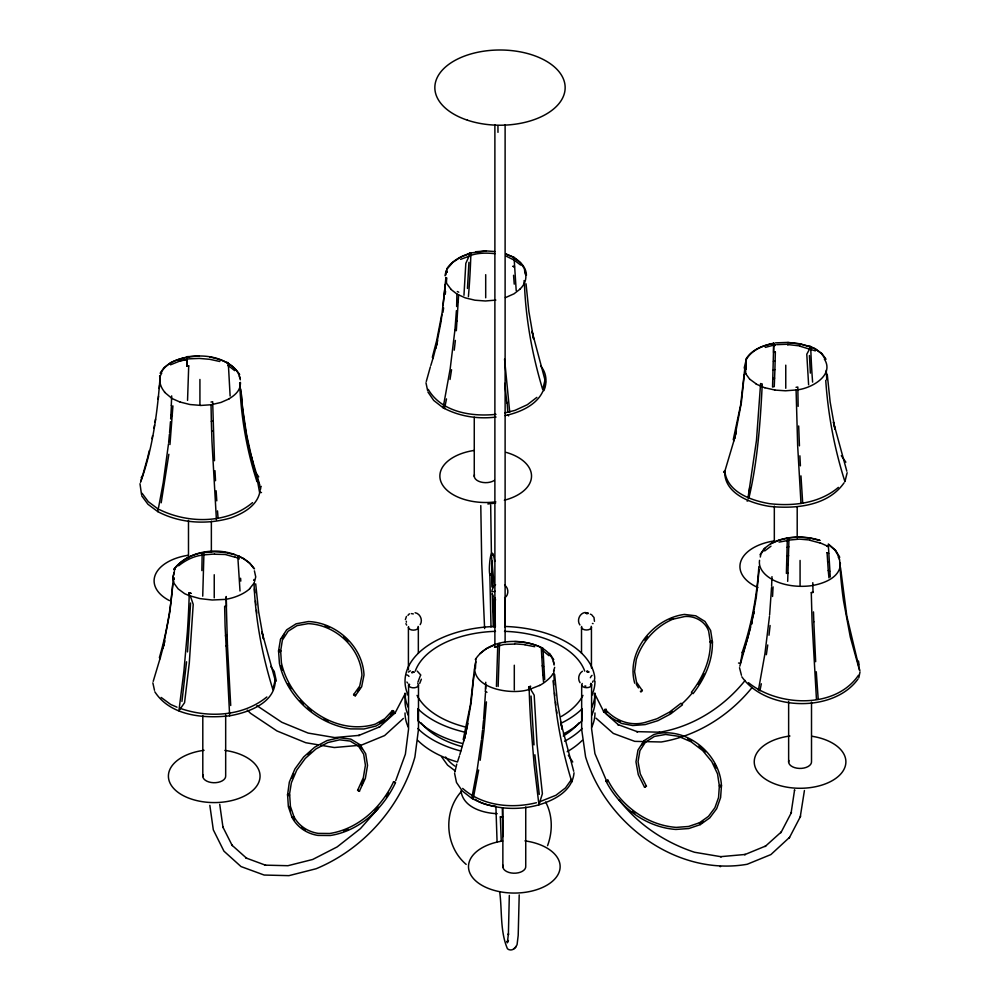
<?xml version="1.0" encoding="UTF-8"?>
<svg xmlns="http://www.w3.org/2000/svg" width="1000" height="1000" viewBox="0 0 1000 1000"><rect width="100%" height="100%" fill="white"/><g stroke="black" fill="none" stroke-linecap="round" stroke-linejoin="round"><path stroke-width="1.5" d="M214.55 554.225L225.287 554.5L235.037 557.225M514.625 644.062L504.162 644.45L499.312 645.662M497.812 643.938L496.438 686.475M291.988 817.288L288.35 806.625L287.6 794.825L288.5 794.287M287.6 795L289.312 795.5L289.462 794.587M509.325 895.425L508.375 934.862L508.438 933.675L507.325 942.812L508.45 940.525L507.025 941.725L508 940.875M519.212 894.887L518.2 935.438L517.062 944.75L514.975 947.887M355.462 695.238L355.462 695.462A1.288 0.875 35.1 0 1 355.087 695.925L353.587 694.825A1.288 0.875 35.1 0 1 353.95 694.35L354.412 694.287M491.012 626.987L489.837 574.475C488.175 569.275 491.262 538.987 494.712 561.375M490.525 573.913L489.837 574.612L490.562 575.2A1.288 0.887 0.7 0 0 491.438 575.188L492.113 574.625L492.4 561.175M710.537 641.55L710.375 642.175A1.288 0.812 -8.9 0 0 710.837 642.613L712.45 642.025L710.638 630.5L704.963 621.45L695.788 615.812L684.463 614.425C653.575 618.35 625.962 651.5 634.625 682.837L634.775 683.213M693.062 693.675C704.475 679 712.788 661.137 712.4 642.225L712.337 641.9A1.288 0.812 -8.9 0 0 711.963 641.413L711.45 641.312M202.725 596.163L203.95 552.587L214.55 551.75L225.138 552.487L234.975 554.738M787.688 581.35L789 537.825L799.425 537.125L809.9 538.013L819.7 540.438M186.975 365.962L187.3 356.65L199.288 356.15M187.55 400.375L188.713 365.875L187.05 366.287L187.2 357.262L188.863 356.85C178.1 358.75 166.225 362.812 160.775 373.075M202.188 552.7L201.863 570.588M773.587 352.3L773.725 343.113M773.713 343.275L772.55 387.05L774.262 386.587L774.912 369.637L775.35 352.025L773.637 352.438L775.35 352.025M788.062 572.975L786.4 573.425L787.337 538.237L789 537.825L779.325 540.062L771.075 543.688M645.588 742L639.913 750.688L638.05 761.65L640.275 773.938L646.425 786.225L644.6 787.3L645.125 786.513M190.912 593.387L189.275 592.925L190.912 593.387L189.275 592.925L189.075 595.588L184.65 593.688L178.125 588.888L174.05 583.288L172.938 577.4L174.163 572.45M771.612 586.188L771.975 576.65M171.3 405.4L171.675 395.875M172.925 405.9L169.963 444.538M456.413 310.65L454.925 330L456.325 330.7L458.625 294.9M485.375 691.8L485.75 682.262M485.65 688.875L485.812 684.788M486.962 692.275L485.55 691.6M456.637 306.537L456.912 294.075L465.225 297.85L474.925 300.2L485.375 300.988L495.838 300.1M190.588 603.013L187.475 651.912M468.938 262.35L467.45 288.45M787.775 345.025L787.825 344.237L776.712 344.637M475.425 668.525L475.925 659.287M386.05 720.312L376 726.025L363.938 728.988L350.662 728.9C316.762 723.975 286.775 697.087 279.425 663.438L278.562 650.888L280.475 639.412M279.613 650.425L278.612 651.25L280.175 651.625A1.288 0.8 9.5 0 0 280.6 651.175L280.5 650.625M745.55 371.688L746.325 359.387C752.025 349.725 763.238 345.387 773.775 343.413M640.462 691.1L640.512 691.525A1.288 0.925 -34.5 0 0 641.012 691.938L642.35 690.65A1.288 0.925 -34.5 0 0 641.838 690.25L641.6 690.225M170.662 418.938L171.462 405.213M485.475 692.975L483.638 719.163M771.538 587.55L769.6 615.087M772.55 596.462L773.062 586.862M498.15 686.462L499.525 643.637L497.812 643.787M644.075 740.65L653.875 734.5C685.562 725.438 720.013 753.675 721.45 785.725L720.387 786.6L719.488 785.625M710.337 641.812C710.725 660.375 702.6 677.913 691.388 692.312M170.475 421.688L169.575 432.725M719.35 785.962L718.562 797.487L714.9 807.75L708.475 816.363L699.438 822.775M720.387 785.275L721.45 785.725L720.612 797.588L716.663 808.7L709.775 817.875L700.312 824.613M794.538 790.6L794.6 789.825L791.075 813.2L791.475 812.45L780.875 832.75L781.287 831.963L765.075 846.55L765.738 845.987L744.6 854.688L745.35 854.45L720.638 856.663L721.275 856.762L694.575 852.262C664.987 842.513 638.038 824.525 619.038 799.737M804.425 790.537L800.25 816.912M486.438 701.888L483.963 730.987L480.175 760.263M758.863 566.438C757.013 595.75 751.562 624.875 742.1 652.688M445.812 278.325L443.088 305.55M446.325 282.125L446.812 277.975M474.425 668.888L470.387 705.013L463.2 739.587M173.225 578.55C171.388 605.3 166.9 631.9 159.362 657.65M445.363 284.175L441.163 321.087L435.85 348.113L437.65 340.45M463.963 295.275L465.812 263.35L470.55 252.862M473.963 674.725L471.125 702.487L466.425 729.737M744.762 368.975L740.612 405.125L733.238 439.725M468.413 296.637L469.087 288.212A655.337 260.138 72.2 0 0 470.887 253.1C469.162 252.2 468.675 254.425 470.325 252.787M759.163 569.375L756.287 597.1L751.525 624.275L752.1 621.388M172.763 584.237L169.85 612L162.987 648.175L164.838 640.725M744.3 374.663L741.388 402.425L734.525 438.6L736.375 431.138M492.113 574.625L491.4 573.9M168.637 442.425L169.462 434.113M454.925 330L450.163 368.963L443.125 407.762C459.2 416.425 478 419.338 496.05 417.05M482.688 728.888L483.525 720.55M769.463 616.475L764.9 653.95L758.45 690.037M445.25 294.337L445.55 291.288M186.562 661.8L181.938 701.413M748.825 495.65L749.65 487.938M168.5 443.812L163.225 482.675L157.8 511.625C180.113 523.413 207 524.925 231.038 517.85C243.95 513.188 259.075 504.6 260.175 489.35M454.237 350.188L455.363 340.438M481.6 738.625L482.55 730.275M768.988 635.237L770.1 625.513M594.462 621.312L593.95 617.25M594.763 677.837L594.338 680.738M168.85 454.275L161.188 502.812M481.438 740.013L477.225 769.25L471.737 798.312C492.113 809.225 516.812 811.087 538.925 804.812C554.375 800.212 572.5 790.837 574.025 772.775M180.238 402.075L189.963 404.525L200.575 405.387M261.137 487L261.163 486.35M360.1 744.9L365.688 753.763L367.537 765.375L365.363 778.363L359.312 791.338L357.612 790.288L363.338 777.675L365.412 765.25L363.675 754.225L358.363 745.913M359.538 791.263L358.738 790.5M289.262 795.5L288.038 795.35A1.288 0.65 8 0 1 287.575 794.912L289.337 782.087L294.913 768.975L303.663 756.975L314.725 747.175L327.125 740.512L339.475 737.75L350.8 739.112L359.812 744.575M289.312 795.5L291.35 782.812L296.75 770.125L305.275 758.425L316 748.913L327.938 742.513L339.688 739.837L350.213 741.075L358.65 746.237M766.35 654.712L767.738 644.975M442.95 312.387L443.612 307.9M155.062 422.137L155.538 419.1M450.012 379.462L451.562 369.712M405.387 619.587L406.45 616.413M421.375 679.212L419.725 683.375M491.925 590.638L493.587 586.475L495.575 584.725M280.6 651.175L282.387 640.125L288.125 631.25L297.025 625.625L308.175 623.638C335.325 624.688 360.662 647.75 361.95 675.3L359.712 686.1L353.65 694.625M441.775 314.462L436.675 340.562L432.312 357.362M478.625 770.013L473.137 799.1M154 428.175L154.537 425.15M748 498.038L756.475 440.375L760.6 383.537L762.237 384C760.462 421.925 757.337 463.013 748.812 498.363M742.525 651.988L740.425 663.2L738.512 663.037M809.987 540.3L819.762 542.913M151.988 438.675L152.575 435.675M164.913 392.337C160.275 387.25 157.688 378.837 161.788 373.038M229.025 398.8C233.975 395.825 239.537 391.488 240.263 385.238M240.463 384.212L240.425 382.375M771.888 579.25C765.25 575.612 758.112 568.587 759.538 560.337M760.312 557.038L760.913 554.038L764.788 548.462M739.825 666.2L750.675 627.05M753.312 615.288L753.875 612.5M840.2 566.312C837.987 578.612 822.4 583.9 811.237 585.725C797.913 587.425 783.112 585.625 771.725 579.275M858.812 677.85L860.013 671.838M444.525 408.55L446.5 398.9M759.9 690.837L761.325 683.787M524.95 644.825L534.775 646.7M754.013 611.625L747.938 637.288L742.812 653.8M280.55 650.812L279.15 651.65M467.912 723.525L464.45 738.662L466.25 731M444.975 275.712L446.175 270.575M445.887 274.85L446.85 269.75M446.725 272.238L446.975 271.15L446.95 272.325M426.287 381.475L430.35 366.875M542.913 388.85L545.05 379.725L545.413 382.225M545.1 383.537C542.463 402.625 521.975 412.113 505.025 415.588M543.888 390.65C547.388 382.675 546.625 372.525 540.588 365.975M454.9 772.025L456.75 764.15M553.575 671.338L554.688 667.362M745.8 368.625L745.537 369.688L746.325 359.387M147.912 456.413L149.35 450.538M437.388 341.6L433 358.488M463.913 740.662L466 732.163M723.763 471.45L723.713 472.425M153.212 681.363L160.338 657.6M254.625 581.413L255.738 576.875L254.412 570.85M273.05 688.675L275.25 679.788C275.725 702.812 248.538 712.475 229.65 715.8C203.575 718.737 170.312 715.888 154.812 691.762M745.75 361.637L744.262 367.675L746.025 373.85M725.125 470.288L733.825 441.037M847.15 472.713L844.938 481.65C834.463 448.812 828.062 414.7 825.738 380.325M164.575 641.85L160.062 658.75M733.95 440.788L736.112 432.275M253.675 580.5L253.938 579.513M547.562 845.662C552.775 831.513 552.737 815.512 545.675 802.038M147.55 457.887L143.112 473.787M463.775 740.888L459.812 754.712M799.912 346.188L815.35 350.875M430.8 365.525L433.275 357.3M493.237 554.4L492.537 555.212M140.887 480.887L142.688 475.225M457.45 762.013L459.4 756.087M287.55 794.775L288.375 794.388M395.737 780.638L405.375 754.212L408.562 729.038L408.562 685.05M760.013 554.75L764.212 548.575L770.6 543.725M173.875 569.688C191.225 545.462 236.675 544.65 254.5 568.812M417.912 682.163L420.325 675.788M607.875 780.2L606.038 781.15L607.863 780.113C621.025 805.775 647.113 825.288 676.263 827.387L688.587 826.475L699.625 822.712M140.525 482.362C152.787 448.288 157.513 412.038 160.162 376.075L159.725 376.1M219.838 361.5L209.85 359.325L199.288 358.425L188.7 358.862L178.888 361.125L187.05 359.525M506.175 256.15L512.888 259.5M173.75 569.325C180.825 560.337 192 553.925 203.95 552.587M808.612 384.762L806.787 354.212L810.8 346.812L809.087 346.512L810.512 346.238L810.725 346.962A655.337 274.887 -70.9 0 0 812.613 382.113M581.663 684.912L581.663 729.35L585.575 756.85C605.887 823.487 676.3 876.675 747.188 864.262L770.888 854.575L789.575 837.337M394.837 713.462L405.037 693.925M789.175 838.138L800.638 816.15M420.175 624.637C423.075 620.3 420.288 613.638 415.125 612.725M292.062 817.475C297.25 827.275 307.113 833.812 318 835.413L330.3 835.512C359.45 830.962 383.288 808.787 395.487 782.675L393.587 781.675C381.637 807.275 358.288 829.025 329.725 833.487L318.25 833.388C308.312 831.912 298.875 826.137 293.888 816.575M411.438 613.612L413.312 613.925M506.112 596.688C508.888 593.237 508.3 587.688 504.625 585.1M588.562 672.288L586.688 671.513L587.275 671.012L589 671.912L586.688 671.513M386.05 796.675L388.475 792.663M392.275 710.713L392.525 711.963L393.8 712.013L393.55 710.775L392.438 710.588L384.825 718.713L375.412 724.087C334.3 736.762 290.038 702.788 281.4 662.763L280.65 650.925M544.675 679.663L543.088 650.475M230.125 396.025L228.425 365.337M403.4 718.438L384.6 735.575L361.662 745.013M280.55 639.237L286.675 629.812L296.125 623.8L308.387 621.538C336.475 622.625 362.675 646.462 364.012 674.975L361.662 686.737L355.4 695.65M643.95 740.812L637.962 750.075L635.975 761.85L638.288 774.725L644.538 787.225M710.512 641.65L710.962 642.525L712.4 642.212M160.125 373.275L164.075 367.6L170.45 362.75M141.188 477.713L142.85 475.312M858.45 675.3C835.163 709.3 778.1 706.7 748.425 682.663M857.975 679.05C833.45 713.288 765.6 710.962 741.825 676.775M530.625 686.2L529.113 686.8L534.188 695.188L537.038 744.1L542.388 793.713L538.925 804.812L534.2 765.163L530.913 725.638A655.337 260.138 72.2 0 1 529.113 686.8C533.425 686.375 526.663 686.287 529.163 689.412C511.112 695.688 467.075 688.112 475.8 661.812M810.925 349.275L810.725 346.962L799.788 343.913L787.763 342.55M520.125 288.913C525.237 284.188 527.513 277.162 524.587 270.8M475.3 659.5C489.475 638.062 521.962 637.562 543.013 648.312M571.512 779.412L565.475 787.938L555.95 795.263L538.763 802.125M460.825 792.125C442.863 812.663 445.325 846.737 466.175 864.4M393.075 711.325L393.038 711.363A67.25 49.1 40.9 0 1 390.525 714.663M249.625 588.65L254.25 582.925M745.675 359.6C751.338 349.675 762.962 345.363 773.6 343.288M844.05 482.837C827.85 506.062 795.425 509.1 769.412 506.362C750.725 503.338 723.7 493.663 724.75 470.763C726.95 492.238 751.237 500.513 769.513 503.663C793.25 506.438 819.575 503.387 838.375 487.388M489.862 574.475L490.625 574.075M446.7 268.925C451.85 261.05 460.4 256.438 469.137 253.6M447.325 268.738L452.8 262.375L460.825 257.038L470.887 253.1L470.838 255.575L460.6 259.363M378.4 808.288L360.412 828.637L337.137 846.925L312.712 859.463L287.913 865.713L264.8 865.138L265.675 865.25L245.925 857.95L246.762 858.388L231.625 844.875L232.237 845.588L222.725 826.725L223.012 827.55L219.725 804.35M745.113 680.45C723.7 707.15 693.025 726.737 659.038 732.35L659.788 732.2L636.712 731.637L637.575 731.812L617.825 724.513L618.612 725.037L603.488 711.513M752.062 687.537C729.412 715.6 696.988 736.05 661.213 741.988L634.75 741.363L613.337 733.438L596.087 718.213M539.4 685.5C543.787 683.637 552.125 676.637 552.8 673.725M386.2 720.175L393.8 712.013M840.45 563.562L839.7 562.762L839.837 563.812A655.337 535.013 1.6 0 0 843.525 600.825L850.288 637L859.562 670.413M774.825 390.025L764.963 387.762M830.263 577L828.425 546.55L819.875 542.737M591.462 684.038L590.35 684.775M395.312 712.712L379.113 727.312L379.812 726.8L358.663 735.512L359.425 735.35L334.675 737.562L308.113 733.075L281.812 722.275L256.887 705.638M499.725 892.113C502.2 910.775 499.975 931.312 507.45 948.763C509.425 950.55 512.712 950.325 514.45 948.312M408.35 672.125L410.312 670.85M582.413 671.263C578.675 673.625 577.487 679.038 580.05 682.7M513.462 949.175L515.95 947.038M839.312 559.263L838.175 556.838M413.462 671.663L411.712 672.562L413.925 672.212L411.712 672.562M505.387 297.65L514.025 293.812L520.325 288.913M536.862 397.375L527.337 404.712L514.963 410.375L504.913 412.887M479.988 653.575L486.375 648.65L494.675 644.85M681.05 703.213L669.388 712.175L656.975 718.75L644.625 722.562C629.012 726.575 614.425 719.737 605.037 709.163C602.137 714.375 618.9 721.85 621.613 723.45L632.712 725.55L645.138 724.6L657.913 720.675L670.588 713.962L682.513 704.812M252.537 502.65C227.075 524 188.312 523.775 159.45 509.6M770.975 546.188L764.675 550.962M159.55 376.163L160.3 377.125M178.637 565.788C185.912 559.875 195.275 555.4 203.912 555.062M190.75 596.062L200.025 598.625L212.188 600L224.675 599.425C233 598.475 243.663 594.388 249.838 588.65M266.837 696.963C243.113 716.388 208.612 718.225 180.438 708.45M747.138 501.15L748.337 500.275M840.062 565.25L839.513 559.087M501.238 840.9L500.35 816.862L502.512 816.825M357.612 790.288L358.488 790.387M549.05 655.763L542.938 650.713M234.675 370.637L228.275 365.575M645.462 742.163L654.5 736.4L665.65 734.45L678.325 736.25L691.15 741.825L702.688 750.588L711.762 761.6L717.525 773.838L719.388 786.175M774.712 390.062L785.438 390.8L796.2 389.963C810.825 388.9 834.963 375.412 824.325 359.025M672.95 619.15C655.588 626.512 642.1 641.55 636.3 659.463L634.587 671.688L636.512 682.163L642.225 690.475M200.575 405.462L211.1 404.75L220.963 402.45L229.188 398.837M586.538 613.775L588.288 613.337L586.075 613.225L588.288 613.337M226.725 362.5L228 362.525M170.6 362.65C192.275 351.962 225.075 352.925 239.65 374.513M179 361.388L170.512 364.812M770.738 543.625C785.788 535.75 803.888 535.4 819.925 540.325M840.275 563.675L839.7 562.762M530.812 688.875L539.538 685.438M802.712 503.312L800.962 475.863M645.612 786.25L646.425 786.225M700.138 824.675L688.812 828.538L675.875 829.45C646.125 827.3 619.5 807.425 606.05 781.237L606.138 781.3M772.913 378.663L774.613 378.188M773.2 370.087L774.912 369.637M786.712 564.862L788.388 564.425M773.45 361.35L775.163 360.913M786.988 556.15L788.65 555.712M470.675 252.987L486.012 251.038M470.725 255.387C478.375 252.775 486.712 252.787 494.975 253.688M787.188 547.263L788.85 546.85M498.088 645.975L494.613 647.337M494.5 647.15L499.387 645.925M536.388 802.725C511.587 808.875 482.312 805.987 462.663 788.413M585.262 612.45C579.612 613.125 576.562 620.375 579.9 624.95M765.3 347.388L775.325 344.688M773.725 345.887L775.4 345.275M229.65 715.8L225.087 625.988L224.65 606.5L226.363 606.1L226.225 596.512L226.412 606.225M187.05 366.262L188.713 365.875M779.038 542.1L788.962 540.3M811.287 592.663L812.95 592.275L811.287 592.663L812.075 622.013L816.45 699.312M672.837 619.2L684.75 616.525C694.7 615.638 705.387 621.475 708.625 631.062L710.375 642.175M796.05 387.312L797.812 387.038L798.138 406.35M224.65 606.5L226.363 606.138L227.45 645.4L230.712 705.512M211 402.062L212.662 401.712L214.488 460.725M216.425 519.775L211.938 441.037L211.35 421.4L213.012 421.05M211.612 431.188L213.287 430.85M225.387 635.825L227.087 635.487M225.738 645.738L227.45 645.4M756.513 384.137L750.05 379.4M491.775 591.862L495.2 591.3M395.438 782.725L393.6 781.762M542.55 389.05C532.212 354.75 525.65 318.625 524.412 283.137M254.037 583.038C255.312 618.825 262.175 655.263 272.95 689.75M164.513 392.238L171.75 398.275M279.488 650.325L278.988 650.438A1.288 0.8 9.5 0 0 278.562 650.888M487.85 503.975L495.588 503.113M360.9 745.175L334.312 747.537L320.8 745.263M475.588 251.762L486.025 250.9L494.95 251.55M495.988 414.338C471.763 416.938 441.55 412.212 428.237 389.387M203.863 554.862L214.562 554.025M788.9 540.1L799.412 539.125L810.037 540.025M775.387 342.875L787.8 342.413L799.938 343.787L809.3 346.413M501.438 816.762L502.463 816.762M445.75 277.4L446.613 283.387L450.95 289.225M719.987 786.55L721.012 786.325A1.288 0.663 -8.6 0 0 721.438 785.875M514.625 641.6C529.938 641.838 551.838 646.975 554.113 665.037M514.625 643.863L525.013 644.625M497.2 813.675C482.987 813.15 463 807.4 460.962 790.8M261.488 492.525L259.575 492.362L257.475 480.8M787.812 344.562L799.975 345.925M317.787 744.75L305.775 742.725L276.988 730.962L250.575 713.337L247.338 710.138M719.925 866.525L720.562 866.637M584.875 685.925L585.875 686.125M209.762 357.038C222.288 359.425 238.3 365.4 240.3 379.825M592.438 623.462L593.088 623.625M711.513 641.438L712.337 641.9M500.35 816.862L501.488 816.762M159.8 378.55L160.162 376.075A655.337 535.013 1.6 0 1 159.975 379.175M827.075 552.663L828.538 553.325L827.075 552.663L828.263 570.575L829.725 571.175M542.775 650.875L542.675 648.388L541.263 647.775L542.85 674.725L544.263 675.312M827.6 561.7L829.05 562.312M542.175 665.863L543.587 666.462M810.975 346.863L815.263 348.713M810.725 346.962L814.938 348.775L821.375 353.5L825.375 359.025M756.188 384.113L764.837 387.812M239.213 556.562L243.4 558.35L249.838 563.088L253.85 568.612M235.162 557.038L239.438 558.875M177.025 707.188L170.75 704.5L161.15 697.45M541.65 656.875L543.062 657.475M826.775 546.05L828.25 546.712M171.575 398.3L180.125 402.125M506.112 254L514.4 257.762M505.875 254.112L514.25 257.375M513.013 259.25L520.65 265.062M457.325 291.512L458.738 292.175M456.938 301.05L458.35 301.725M170.95 414.8L172.4 415.5M455.737 320.3L457.15 321M604.75 710.575L606.1 710.425L606.175 709.175M417.262 671.137L420.875 675.138M172.938 577.4L174.425 571.4M815.413 348.812L821.95 353.625L826.025 359.237M158.05 508.975L148.287 501.688L142.05 493.263M157.8 511.625L147.975 504.288L141.688 495.8M455.087 770.825L447.575 765.125L441.538 756.7M514.538 257.863C520.588 261.8 526.362 267.625 526.425 275.338M450.75 289.237L457.062 294.137M443.125 407.762L433.738 400.462L427.887 391.95M471.737 798.312L462.35 791.012L456.5 782.5L454.588 773.337M828.637 544.263L835.562 550.275M828.162 544.212L834.975 550.138L838.95 556.812M491.4 555.087L494.237 586.188M489.888 574.75L492.125 574.525L492.175 586.875M211.038 404.688L211.35 421.4M796.087 389.925L797.675 446.1L801 503.562M254.112 470.5L258.75 476.875M605.438 709.837L605.462 709.875A67.25 45.85 -48.8 0 0 607.225 712.275M841.325 455.662L845.863 462.188M745.8 373.825L749.837 379.4M270.663 666.438L274.25 671.462L276.337 681.112M507.912 414.862L508.625 415.9M549.513 653.363L553.725 659.638M568.35 755.312L572.762 762M606.95 781.875L594.925 753.612L591.587 728.713L591.587 684.737M406.912 682.038L407.562 683.025M835.7 550.487L839.762 557.3M493.212 596.163L492.05 593.562M405.9 623.663L406.662 625.1M594.513 693.4L604.038 712.275M239.4 556.125L237.763 555.975L240.012 591M190.263 595.775L193.212 604.325L189.288 663.075L184.562 702.7L178.912 710.763L183.912 671.2L187.387 631.737A655.337 274.887 -70.9 0 0 189.275 592.925M260.775 488.913C249.613 457.587 243.175 424.637 241.137 391.45M293.962 816.762L290.413 806.375L289.675 794.912M256.988 481.662C246.588 449.762 240.925 416.375 239.688 382.863M571.862 781.963C561.663 749.05 555.45 714.925 553.188 680.562M739.513 667.712L741.45 675.263M239.312 376.037L239.938 378.488M259.713 484.825L250.662 454.075L252.675 461.975L246.688 435.175L242.537 407.713L240.837 389.15M846.825 471.225L833.4 422.075L834.987 429.225L830.15 402.025L827.237 374.288M274.962 679.325L261.875 631.663L263.45 638.8L258.612 611.6L255.7 583.862M152.85 682.85L154.488 690.275M525.513 274.488L524.237 268.375L520.337 262.7L514.075 257.825L516.2 290.562M544.775 379.175L532.038 331.388L533.575 338.738L528.875 311.537L526.038 283.8M553.387 661.175L553.913 663.65M573.7 771.25L560.65 721.95L562.175 729.287L557.475 702.087L554.637 674.35M425.975 382.775L427.575 390.412M859.737 670.387L846.825 616.15L840.512 567.6M858.487 661.062L859.05 664.963M209.838 805.325L213.312 829.85L223.938 851.15L241.012 866.562L264.125 875.037L288.95 875.65L316.137 868.737C363.775 848.925 400.988 806.688 414.9 757.038L418.488 729.312L418.488 684.887M139.987 483.725L141.512 494.5M556.55 710.413L556.925 713.088M539.25 794.375L534.875 754.762M256.45 610.4L256.788 613.075M509.725 412.212L504.55 359.137M555.538 702.375L555.85 705.05M506.85 402.95L504.787 383.35M255.463 601L255.863 605.025M554.538 692.975L554.8 695.662M542.85 674.725L543.538 681.988M828.263 570.575L828.95 577.863M534.012 744.887L531.062 696.025M254.462 588.913L254.775 592.938M818.188 699.05L816.263 671.75M553.538 680.875L553.837 684.912M513.562 275.3L514.237 284.163M217.5 510.9L218.05 518.075M240.588 578.225L240.8 581.112M216.125 490.775L216.788 500.838M494.412 626.812L492.9 597M484.613 628.562L481.737 563.325L480.788 505.6M507.125 402.337L507.738 412.075M810.362 373.1L809.412 355.513M826.25 370.262L826.775 379.637M815.662 661.7L813.812 621.763M553.688 670.475L554.188 679.862M214.975 470.688L215.525 480.725M799.887 455.812L800.4 465.825M524.075 280.6L524.2 283.175M799.438 445.825L798.675 425.975M493.3 626.912L492.312 594.062M491.625 562.95L492.525 587.812M497.088 842.3L495.913 806.8M228.025 363.237L228.113 365.737M813.487 611.9L813.812 621.838M502.788 821.325L502.987 827.362M502.9 836.6L502.337 808.65M494.85 600.675L495.35 626.825M491.413 553.862L490.675 505.1M812.8 582.688L813.025 592.513M497.95 126.112L497.975 132.35M811.513 702.175L811.513 761.425A11.463 6.612 0 0 1 799.25 768.413A11.463 6.612 0 0 1 788.85 760.487M800.075 560.438L800.075 585.087M797.2 506.9L797.2 538.088M788.637 701.4L788.637 762.212M785.763 365.163L785.763 388.263M774.325 506.125L774.325 541.987M591.438 627.038L591.438 667.987M581.512 627.212L581.512 653.25M525.737 806.963L525.737 866.213A11.463 6.612 0 0 1 513.488 873.2A11.463 6.612 0 0 1 503.075 865.275M514.3 665.225L514.3 689.875M505.112 124.625L505.112 642.163M504.812 598.263L504.812 627.238M502.863 807.75L502.863 867M494.888 124.625L494.888 645.288M485.7 274.675L485.7 297.775M474.263 417.2L474.263 476.45M418.338 627.188L418.338 653.238M408.413 627.35L408.413 669.812M225.675 714.925L225.675 775.725A11.463 6.612 0 0 1 213.412 782.712A11.463 6.612 0 0 1 203.012 774.788M214.237 574.738L214.237 597.837M211.363 521.2L211.363 552.388M202.8 715.7L202.8 776.513M199.925 379.462L199.925 404.113M188.487 520.425L188.487 557.85M495.913 806.2A31.275 18.05 0 0 1 475.188 799.3M582.25 740.375A94.975 54.837 0 0 1 567.163 751.725M456.587 761.725A94.975 54.837 0 0 1 417.75 740.375M408.263 727.15A94.975 54.837 0 0 1 405.025 712.95M594.975 712.95A94.975 54.837 0 0 1 591.737 727.15M594.975 681.225A94.975 54.837 0 0 1 591.737 695.425M560.612 723.45A94.975 54.837 0 0 0 582.25 708.65L582.25 720.537A94.975 54.837 0 0 1 563.312 734M465.1 732.225A94.975 54.837 0 0 1 417.75 708.65L417.75 720.537A94.975 54.837 0 0 0 462.212 743.438M408.263 695.425A94.975 54.837 0 0 1 495.363 626.462M504.637 626.462A94.975 54.837 0 0 1 594.688 676.938M594.975 693.125A94.975 54.837 0 0 1 591.737 707.312M408.263 707.312A94.975 54.837 0 0 1 405.025 693.125M582.962 695.4A86.525 49.95 0 0 1 561.188 716.55M466.887 727.375A86.525 49.95 0 0 1 417.038 695.4M415.275 671.112A86.525 49.95 0 0 1 495.5 631.337M504.5 631.337A86.525 49.95 0 0 1 584.725 671.112M594.163 693.9A94.975 54.837 0 0 1 591.737 715.25M582.25 728.475A94.975 54.837 0 0 1 564.612 741.237M460.788 751A94.975 54.837 0 0 1 417.75 728.475M408.263 715.25A94.975 54.837 0 0 1 405.838 693.9M579.025 722.837A87.562 50.562 0 0 1 563.25 736.025M461.987 746.6A87.562 50.562 0 0 1 420.975 722.837M591.237 626.3A4.963 2.862 0 0 1 586.625 629.987A4.963 2.862 0 0 1 581.65 626.462M757.975 587.575A45.825 26.463 0 0 1 740.825 561.337A45.825 26.463 0 0 1 774.163 540.938M454.837 766.087A58.425 33.737 0 0 1 445.613 757M590.85 683.312A4.963 2.862 0 0 1 586.763 687.688A4.963 2.862 0 0 1 582.25 683.462M703.575 821.55A67.25 49.1 40.9 0 1 699.875 823.688M634.888 813.25A67.25 49.1 40.9 0 1 632.45 811.438M641.8 744.938A46.638 34.05 40.9 0 1 644.775 741.4M687.925 738.85A46.638 34.05 40.9 0 1 691.725 740.913M698.988 745.925A46.638 34.05 40.9 0 1 705.487 751.875M714.275 763.725A46.638 34.05 40.9 0 1 716.388 767.9M812.188 736.3A45.825 26.463 0 0 1 837.163 777.35A45.825 26.463 0 0 1 761.812 776.388A45.825 26.463 0 0 1 789.925 736.012M593.038 681.038A4.963 1.812 -73.9 0 1 592.575 682.212M590.35 677.75A4.963 1.812 -73.9 0 1 592.038 675.4M524.975 840.875A45.825 26.463 0 0 1 552.263 881.438A45.825 26.463 0 0 1 476.9 881.888A45.825 26.463 0 0 1 502.7 841.012M224.9 750.387A45.825 26.463 0 0 1 251.9 791.188A45.825 26.463 0 0 1 176.25 790.925A45.825 26.463 0 0 1 204.088 750.312M417.75 683.462A4.963 2.862 0 0 1 414.312 687.8A4.963 2.862 0 0 1 408.688 684.312M359.237 745.413A46.638 31.788 -48.8 0 1 362 748.75M363.888 779.388A46.638 31.788 -48.8 0 1 361.562 785.15M291.788 778.1A46.638 31.788 -48.8 0 1 293.637 773.763M307.538 754.538A46.638 31.788 -48.8 0 1 310.825 751.562M378.263 807.125A67.25 45.85 -48.8 0 1 375.15 810.438M348.2 829.375A67.25 45.85 -48.8 0 1 343.95 831.087M305.125 829.938A67.25 45.85 -48.8 0 1 301.438 827.4M294.5 819.663A67.25 45.85 -48.8 0 1 292.987 817.025M290.413 810.65A67.25 45.85 -48.8 0 1 289.387 806.5M409.637 684.425A4.963 2.237 69.2 0 1 408.988 684.262M406.912 675.013A4.963 2.237 69.2 0 1 408.988 676.425M169.5 600.625A45.825 26.463 0 0 1 155.363 574.675A45.825 26.463 0 0 1 188.325 555.25M282.062 638.237A46.638 34.05 40.9 0 1 284.363 634.138M325.225 625.763A46.638 34.05 40.9 0 1 329.175 627.425M343.825 637.013A46.638 34.05 40.9 0 1 348.05 641.062M360.075 687.738A46.638 34.05 40.9 0 1 357.625 691.725M384.4 720.288A67.25 49.1 40.9 0 1 379.575 723.288M327.9 721.137A67.25 49.1 40.9 0 1 323.938 719.15M311.3 710.925A67.25 49.1 40.9 0 1 307.775 708.037M303.288 703.913A67.25 49.1 40.9 0 1 300.125 700.65M290.963 688.838A67.25 49.1 40.9 0 1 287.962 683.825M282.2 670.325A67.25 49.1 40.9 0 1 281.012 665.975M418.137 626.45A4.963 2.862 0 0 1 413.525 630.138A4.963 2.862 0 0 1 408.55 626.613M406.388 622.188A4.963 1.812 -73.9 0 1 406.312 621.225M407.962 615.413A4.963 1.812 -73.9 0 1 409.65 613.875M494.263 480.45A11.463 6.612 0 0 1 480.562 481.962A11.463 6.612 0 0 1 474.475 474.725M506.213 452.388A45.825 26.463 0 0 1 531.512 476.65A45.825 26.463 0 0 1 504.35 500.225M495.838 501.85A45.825 26.463 0 0 1 441.175 482.325A45.825 26.463 0 0 1 474.087 450.45M495.625 599.85A4.963 2.862 0 0 1 495.025 597.688M504.613 597.525A4.963 2.862 0 0 1 504.688 599.012M638.538 687.875A46.638 31.788 -48.8 0 1 636.25 684.062M644.737 640.1A46.638 31.788 -48.8 0 1 647.475 636.587M669.75 619.325A46.638 31.788 -48.8 0 1 672.463 618.2M704.212 674.038A67.25 45.85 -48.8 0 1 701.513 679.287M700.775 680.575A67.25 45.85 -48.8 0 1 698.438 684.4M692.225 692.987A67.25 45.85 -48.8 0 1 681.775 704.013M672.412 711.45A67.25 45.85 -48.8 0 1 669.987 713.075M620.3 721.9A67.25 45.85 -48.8 0 1 617.537 720.65M590.363 614.212A4.963 2.237 69.2 0 1 591.013 614.388M591.725 614.875A4.963 2.237 69.2 0 1 593.088 616.613M159.537 385.375A655.337 535.013 1.6 0 1 159.275 388.462M158.55 396.163A655.337 535.013 1.6 0 1 158.225 399.237M174.013 579.237L174.262 578.212L174.013 579.237M174.788 568.962L174.525 570.025L174.788 568.962M514.45 266.925L513.038 266.312L514.45 266.925M467.425 120.188A65.15 37.612 0 0 0 565.15 87.613A65.15 37.612 0 0 0 467.425 55.038A65.15 37.612 0 0 0 467.425 120.188"/></g></svg>
